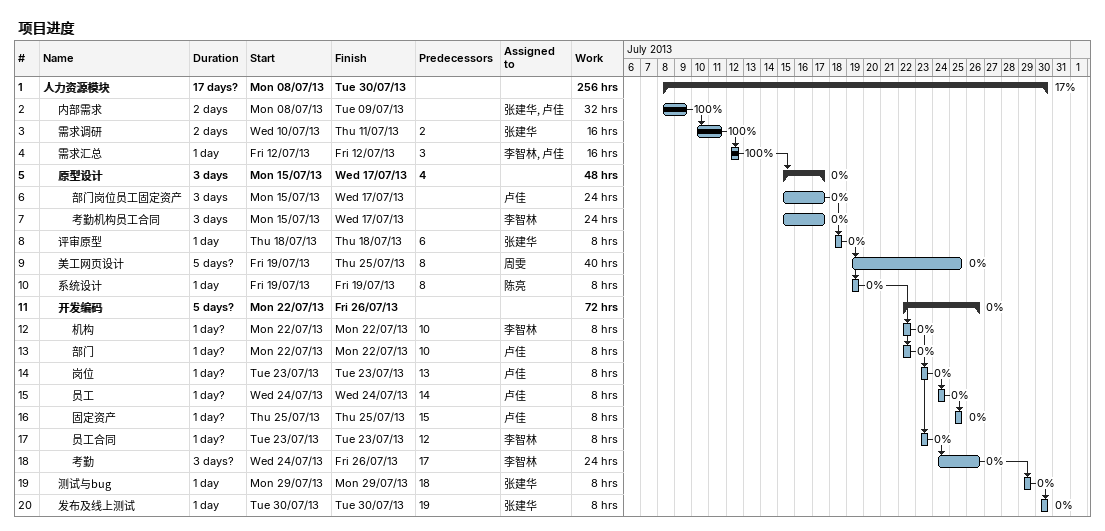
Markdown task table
项目进度

| ID | Level | Task | Duration | Start | Finish | Predecessors | Resources | % complete | Work (h) |
|---|---|---|---|---|---|---|---|---|---|
| 1 | 1 | **人力资源模块** | 17d? | 2013-07-08 | 2013-07-30 |  |  | 17 | 256 |
| 2 | 2 | 内部需求 | 2d | 2013-07-08 | 2013-07-09 |  | 张建华, 卢佳 | 100 | 32 |
| 3 | 2 | 需求调研 | 2d | 2013-07-10 | 2013-07-11 | 2 | 张建华 | 100 | 16 |
| 4 | 2 | 需求汇总 | 1d | 2013-07-12 | 2013-07-12 | 3 | 李智林, 卢佳 | 100 | 16 |
| 5 | 2 | **原型设计** | 3d | 2013-07-15 | 2013-07-17 | 4 |  | 0 | 48 |
| 6 | 3 | 部门岗位员工固定资产 | 3d | 2013-07-15 | 2013-07-17 |  | 卢佳 | 0 | 24 |
| 7 | 3 | 考勤机构员工合同 | 3d | 2013-07-15 | 2013-07-17 |  | 李智林 | 0 | 24 |
| 8 | 2 | 评审原型 | 1d | 2013-07-18 | 2013-07-18 | 6 | 张建华 | 0 | 8 |
| 9 | 2 | 美工网页设计 | 5d? | 2013-07-19 | 2013-07-25 | 8 | 周雯 | 0 | 40 |
| 10 | 2 | 系统设计 | 1d | 2013-07-19 | 2013-07-19 | 8 | 陈亮 | 0 | 8 |
| 11 | 2 | **开发编码** | 5d? | 2013-07-22 | 2013-07-26 |  |  | 0 | 72 |
| 12 | 3 | 机构 | 1d? | 2013-07-22 | 2013-07-22 | 10 | 李智林 | 0 | 8 |
| 13 | 3 | 部门 | 1d? | 2013-07-22 | 2013-07-22 | 10 | 卢佳 | 0 | 8 |
| 14 | 3 | 岗位 | 1d? | 2013-07-23 | 2013-07-23 | 13 | 卢佳 | 0 | 8 |
| 15 | 3 | 员工 | 1d? | 2013-07-24 | 2013-07-24 | 14 | 卢佳 | 0 | 8 |
| 16 | 3 | 固定资产 | 1d? | 2013-07-25 | 2013-07-25 | 15 | 卢佳 | 0 | 8 |
| 17 | 3 | 员工合同 | 1d? | 2013-07-23 | 2013-07-23 | 12 | 李智林 | 0 | 8 |
| 18 | 3 | 考勤 | 3d? | 2013-07-24 | 2013-07-26 | 17 | 李智林 | 0 | 24 |
| 19 | 2 | 测试与bug | 1d | 2013-07-29 | 2013-07-29 | 18 | 张建华 | 0 | 8 |
| 20 | 2 | 发布及线上测试 | 1d | 2013-07-30 | 2013-07-30 | 19 | 张建华 | 0 | 8 |
